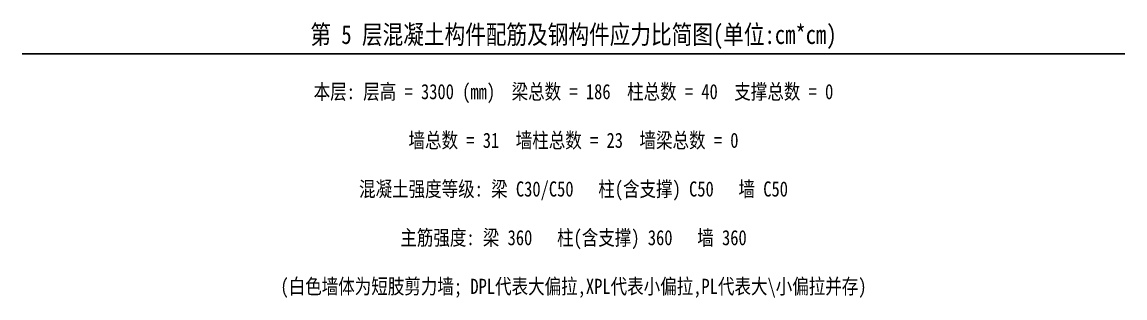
# Model space of a CAD drawing. Header units: millimetres. Extents: x -7820 to 78100, y -396413 to 46100.
# Drawn here: x 15436 to 40528, y -343220 to -336947 of the extents above; entities that cross this region are included whole.
import ezdxf
from ezdxf.enums import TextEntityAlignment as Align

# ---------------------------------------------------------------- set-up
doc = ezdxf.new("R2010")
doc.units = ezdxf.units.MM
doc.header["$LTSCALE"] = 100
doc.layers.add('层15202', color=7, linetype='Continuous', lineweight=25)
doc.styles.add('宋体', font='')
doc.styles.get('宋体').set_extended_font_data('宋体')

# ---------------------------------------------------------------- blocks, each defined once
blk = doc.blocks.new('SA2019-4-22-9_53_56')
at = {"layer": '层15202'}
blk.add_line((23.704, 7.986), (48.796, 7.986), dxfattribs=at)
at = {"layer": '层15202', "style": '宋体', "width": 0.8}
for s, height, p in [('第 5 层混凝土构件配筋及钢构件应力比简图(单位:cm*cm)', 0.4305, (36.25, 8.085)), ('本层: 层高 = 3300 (mm)  梁总数 = 186  柱总数 = 40  支撑总数 = 0', 0.3444, (36.25, 6.855)), ('墙总数 = 31  墙柱总数 = 23  墙梁总数 = 0', 0.3444, (36.25, 5.748)), ('混凝土强度等级: 梁 C30/C50   柱(含支撑) C50   墙 C50', 0.3444, (36.25, 4.641)), ('主筋强度: 梁 360   柱(含支撑) 360   墙 360', 0.3444, (36.25, 3.534)), (' (白色墙体为短肢剪力墙; DPL代表大偏拉,XPL代表小偏拉,PL代表大\\小偏拉并存) ', 0.3444, (36.25, 2.427))]:
    blk.add_text(s, height=height, dxfattribs=at).set_placement(p, align=Align.BOTTOM_CENTER)

msp = doc.modelspace()

# ---------------------------------------------------------------- block references
at = {"xscale": 1000, "yscale": 1000, "zscale": 1000}
msp.add_blockref('SA2019-4-22-9_53_56', (-8267.5, -345658.8), dxfattribs=at)

doc.saveas('drawing.dxf')
